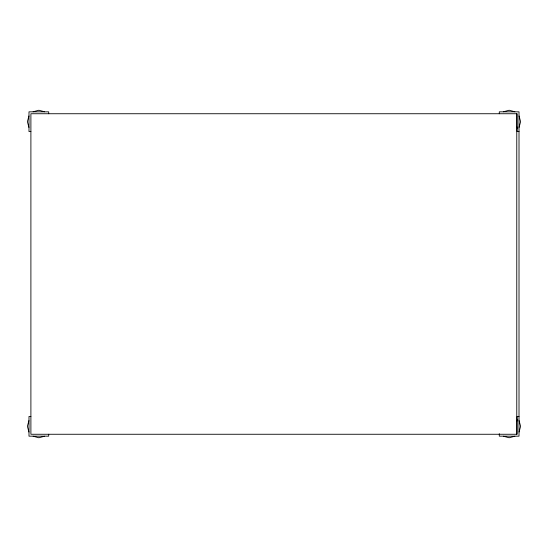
<?xml version="1.0" encoding="UTF-8"?>
<svg xmlns="http://www.w3.org/2000/svg" width="548" height="548" viewBox="0 0 548 548"><rect width="100%" height="100%" fill="white"/><g stroke="black" fill="none" stroke-linecap="round" stroke-linejoin="round"><path stroke-width="0.82" d="M28.934 115.964L27.4 121.69L28.934 127.41M28.934 420.59L27.4 426.31L28.934 432.036M519.066 127.41L520.6 121.69L519.066 115.964M519.066 432.036L520.6 426.31L519.066 420.59M517.1 420.939L517.737 419.706M33.127 111.771L38.846 110.237L44.573 111.771M503.427 111.771L509.154 110.237L514.873 111.771M44.573 436.229L38.846 437.763L33.127 436.229M514.873 436.229L509.154 437.763L503.427 436.229M30.9 131.547L28.989 131.547L28.989 111.833L48.703 111.833L48.703 113.737M519.011 131.547L517.1 131.547L517.1 113.737L30.9 113.737L30.9 434.263L517.1 434.263L517.1 416.453L519.011 416.453M30.9 416.453L28.989 416.453L28.989 436.167L48.703 436.167L48.703 434.263M517.1 127.061L517.737 128.294M516.771 113.737L516.771 434.263M499.297 113.737L499.297 111.833L519.011 111.833L519.011 436.167L499.297 436.167L499.297 433.708"/></g></svg>
